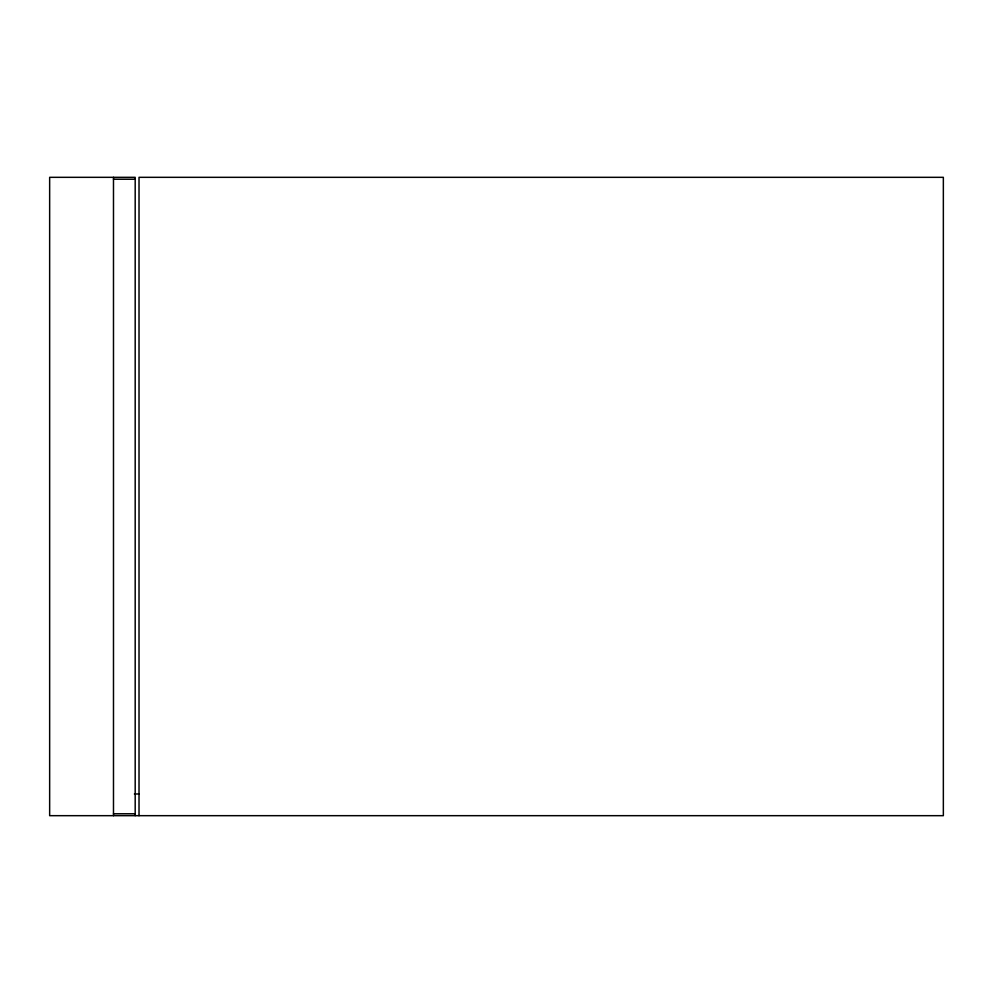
<?xml version="1.0" encoding="UTF-8"?>
<svg xmlns="http://www.w3.org/2000/svg" width="993" height="993" viewBox="0 0 993 993"><rect width="100%" height="100%" fill="white"/><g stroke="black" fill="none" stroke-linecap="round" stroke-linejoin="round"><path stroke-width="1.49" d="M113.487 179.237L135.185 179.237M134.403 793.978L139.02 793.978M113.487 813.764L135.185 813.764M139.02 815.675L139.02 177.325L943.35 177.325L943.35 815.675L49.65 815.675L49.65 177.325L135.185 177.325L135.185 815.675M113.487 177.325L113.487 815.675"/></g></svg>
